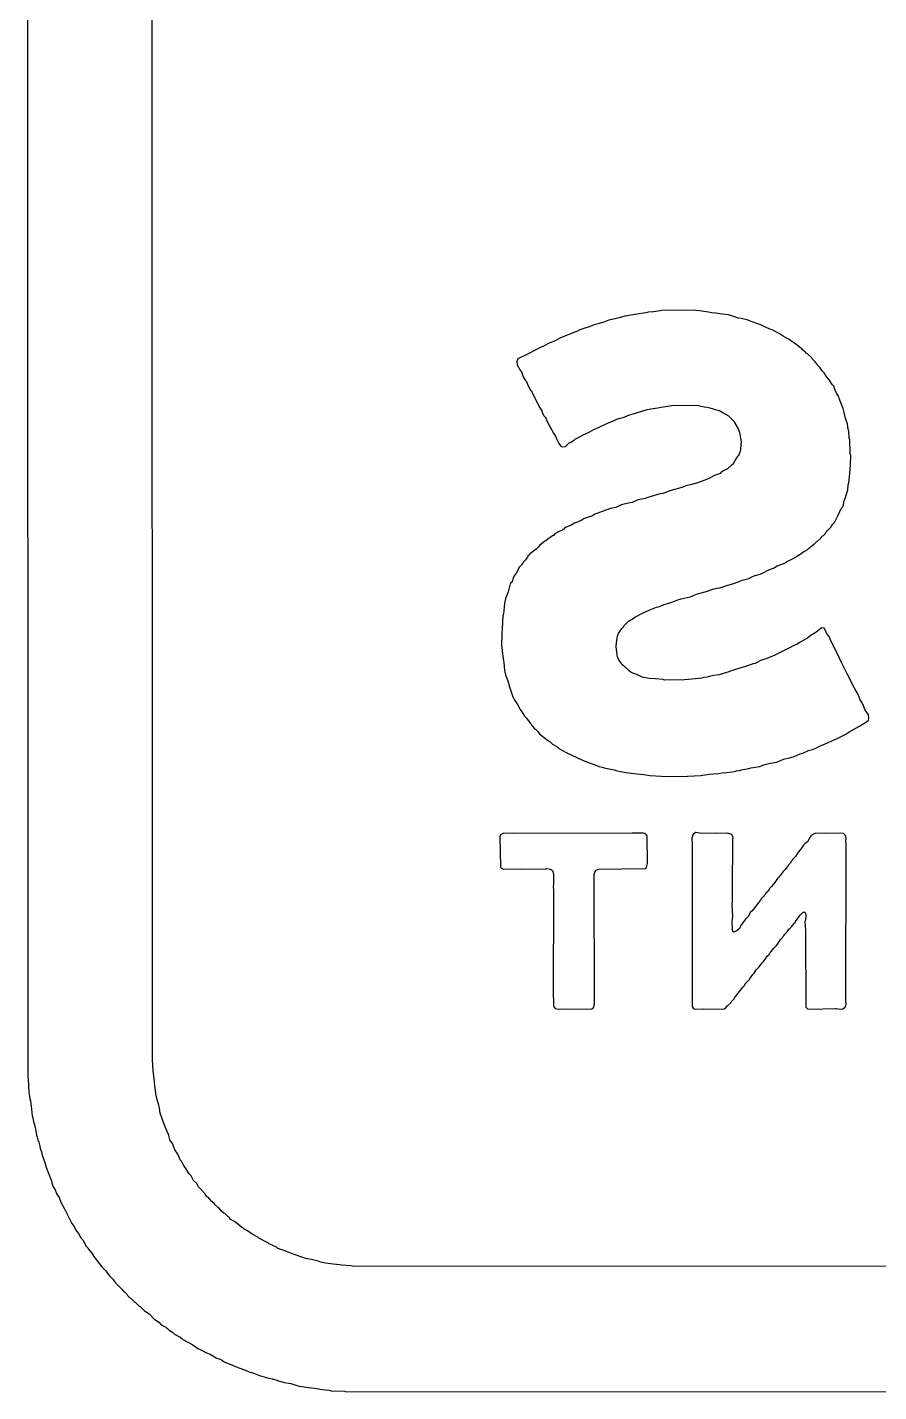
# Model space of a CAD drawing. Header units: inches. Extents: x 0 to 355, y -10 to 78.
# Drawn here: x 76.286 to 78.336, y 32.8 to 36.082 of the extents above; entities that cross this region are included whole.
import ezdxf

# ---------------------------------------------------------------- set-up
doc = ezdxf.new("R2010")
doc.units = ezdxf.units.IN
doc.layers.add('Bottom Overlay', color=54, linetype='Continuous')

msp = doc.modelspace()

# ---------------------------------------------------------------- linework, layer by layer
at = {"layer": 'Bottom Overlay'}
for p, q in [((76.2865, 38.2368), (76.2877, 33.5559)), ((76.5878, 33.5979), (76.5872, 38.212)), ((77.7113, 35.3832), (77.7018, 35.3808)), ((77.7249, 35.3873), (77.7113, 35.3832)), ((77.7296, 35.3885), (77.7249, 35.3873)), ((77.7438, 35.3909), (77.7296, 35.3885)), ((77.7592, 35.3932), (77.7438, 35.3909)), ((77.7699, 35.3944), (77.7592, 35.3932)), ((77.7758, 35.3956), (77.7699, 35.3944)), ((77.7805, 35.3968), (77.7758, 35.3956)), ((77.7935, 35.398), (77.7805, 35.3968)), ((77.8095, 35.3998), (77.7935, 35.398)), ((77.8131, 35.4009), (77.8095, 35.3998)), ((77.8628, 35.4021), (77.8131, 35.4009)), ((77.8959, 35.4009), (77.8628, 35.4021)), ((77.9042, 35.3998), (77.8959, 35.4009)), ((77.9202, 35.398), (77.9042, 35.3998)), ((77.9261, 35.3968), (77.9202, 35.398)), ((77.9332, 35.3956), (77.9261, 35.3968)), ((77.9439, 35.3944), (77.9332, 35.3956)), ((77.9533, 35.3932), (77.9439, 35.3944)), ((77.9593, 35.3921), (77.9533, 35.3932)), ((77.9741, 35.3903), (77.9593, 35.3921)), ((77.9859, 35.3867), (77.9741, 35.3903)), ((77.9936, 35.3838), (77.9859, 35.3867)), ((77.9983, 35.3826), (77.9936, 35.3838)), ((78.0043, 35.3814), (77.9983, 35.3826)), ((77.6106, 35.3512), (77.6047, 35.3488)), ((77.6124, 35.353), (77.6106, 35.3512)), ((77.6236, 35.3571), (77.6124, 35.353)), ((77.6284, 35.3583), (77.6236, 35.3571)), ((77.6367, 35.3607), (77.6284, 35.3583)), ((77.645, 35.3642), (77.6367, 35.3607)), ((77.6509, 35.3666), (77.645, 35.3642)), ((77.6604, 35.369), (77.6509, 35.3666)), ((77.674, 35.3731), (77.6604, 35.369)), ((77.6858, 35.3779), (77.674, 35.3731)), ((77.6935, 35.3796), (77.6858, 35.3779)), ((77.7018, 35.3808), (77.6935, 35.3796)), ((78.0114, 35.3802), (78.0043, 35.3814)), ((78.0191, 35.3784), (78.0114, 35.3802)), ((78.0291, 35.3743), (78.0191, 35.3784)), ((78.0475, 35.3678), (78.0291, 35.3743)), ((78.0522, 35.3666), (78.0475, 35.3678)), ((78.0646, 35.3601), (78.0522, 35.3666)), ((78.0723, 35.3571), (78.0646, 35.3601)), ((78.0806, 35.3536), (78.0723, 35.3571)), ((78.0984, 35.3441), (78.0806, 35.3536)), ((77.5325, 35.3169), (77.5171, 35.3098)), ((77.5408, 35.3216), (77.5325, 35.3169)), ((77.5467, 35.324), (77.5408, 35.3216)), ((77.555, 35.3275), (77.5467, 35.324)), ((77.568, 35.3346), (77.555, 35.3275)), ((77.5739, 35.337), (77.568, 35.3346)), ((77.584, 35.3412), (77.5739, 35.337)), ((77.5899, 35.3435), (77.584, 35.3412)), ((77.6047, 35.3488), (77.5899, 35.3435)), ((78.1055, 35.3394), (78.0984, 35.3441)), ((78.1114, 35.3358), (78.1055, 35.3394)), ((78.1197, 35.3323), (78.1114, 35.3358)), ((78.1238, 35.3281), (78.1197, 35.3323)), ((78.1351, 35.3204), (78.1238, 35.3281)), ((78.1374, 35.3193), (78.1351, 35.3204)), ((78.1392, 35.3175), (78.1374, 35.3193)), ((78.1457, 35.3122), (78.1392, 35.3175)), ((77.4668, 35.2843), (77.4644, 35.2784)), ((77.4875, 35.2944), (77.4668, 35.2843)), ((77.5171, 35.3098), (77.4875, 35.2944)), ((78.1481, 35.311), (78.1457, 35.3122)), ((78.1499, 35.3092), (78.1481, 35.311)), ((78.1511, 35.3068), (78.1499, 35.3092)), ((78.1576, 35.3015), (78.1511, 35.3068)), ((78.1599, 35.3003), (78.1576, 35.3015)), ((78.1623, 35.2979), (78.1599, 35.3003)), ((78.1647, 35.2968), (78.1623, 35.2979)), ((78.1747, 35.2867), (78.1647, 35.2968)), ((78.1759, 35.2843), (78.1747, 35.2867)), ((78.183, 35.2772), (78.1759, 35.2843)), ((77.4644, 35.2784), (77.4656, 35.2701)), ((77.4656, 35.2701), (77.4727, 35.2571)), ((77.4727, 35.2571), (77.4763, 35.2535)), ((77.4763, 35.2535), (77.4798, 35.2417)), ((78.1842, 35.2749), (78.183, 35.2772)), ((78.1866, 35.2725), (78.1842, 35.2749)), ((78.1877, 35.2701), (78.1866, 35.2725)), ((78.1949, 35.263), (78.1877, 35.2701)), ((78.196, 35.2607), (78.1949, 35.263)), ((78.1984, 35.2583), (78.196, 35.2607)), ((78.1996, 35.2559), (78.1984, 35.2583)), ((78.2043, 35.2512), (78.1996, 35.2559)), ((78.2079, 35.2453), (78.2043, 35.2512)), ((77.4798, 35.2417), (77.4845, 35.2334)), ((77.4845, 35.2334), (77.4881, 35.2299)), ((77.4881, 35.2299), (77.4905, 35.224)), ((77.4905, 35.224), (77.4934, 35.2163)), ((78.212, 35.2399), (78.2079, 35.2453)), ((78.2173, 35.2334), (78.212, 35.2399)), ((78.2221, 35.2251), (78.2173, 35.2334)), ((78.2233, 35.2228), (78.2221, 35.2251)), ((78.2274, 35.2186), (78.2233, 35.2228)), ((78.2304, 35.2109), (78.2274, 35.2186)), ((77.4934, 35.2163), (77.4976, 35.2097)), ((77.4976, 35.2097), (77.4999, 35.2074)), ((77.4999, 35.2074), (77.5023, 35.2015)), ((77.5023, 35.2015), (77.5201, 35.1671)), ((78.2351, 35.2003), (78.2304, 35.2109)), ((78.2381, 35.1961), (78.2351, 35.2003)), ((78.2422, 35.1849), (78.2381, 35.1961)), ((77.5201, 35.1671), (77.5248, 35.16)), ((77.5248, 35.16), (77.526, 35.1553)), ((77.526, 35.1553), (77.5307, 35.147)), ((77.7361, 35.15), (77.748, 35.1535)), ((77.748, 35.1535), (77.7527, 35.1547)), ((77.7527, 35.1547), (77.7787, 35.163)), ((77.7787, 35.163), (77.787, 35.1642)), ((77.787, 35.1642), (77.7983, 35.1659)), ((77.7983, 35.1659), (77.8042, 35.1671)), ((77.8042, 35.1671), (77.8113, 35.1683)), ((77.8113, 35.1683), (77.8172, 35.1695)), ((77.8172, 35.1695), (77.8332, 35.1713)), ((77.8332, 35.1713), (77.8379, 35.1725)), ((77.8379, 35.1725), (77.8711, 35.1736)), ((77.8711, 35.1736), (77.9019, 35.1725)), ((77.9019, 35.1725), (77.9054, 35.1713)), ((77.9054, 35.1713), (77.9155, 35.1695)), ((77.9155, 35.1695), (77.9226, 35.1683)), ((77.9226, 35.1683), (77.9291, 35.1665)), ((77.9291, 35.1665), (77.9374, 35.1642)), ((77.9374, 35.1642), (77.9421, 35.163)), ((77.9421, 35.163), (77.9528, 35.1606)), ((77.9528, 35.1606), (77.961, 35.1547)), ((77.961, 35.1547), (77.9741, 35.1476)), ((78.2464, 35.1748), (78.2422, 35.1849)), ((78.2499, 35.1654), (78.2464, 35.1748)), ((78.2517, 35.1588), (78.2499, 35.1654)), ((78.2552, 35.1446), (78.2517, 35.1588)), ((77.5307, 35.147), (77.5331, 35.1446)), ((77.5331, 35.1446), (77.5343, 35.1423)), ((77.5343, 35.1423), (77.5378, 35.134)), ((77.5378, 35.134), (77.5437, 35.1233)), ((77.5437, 35.1233), (77.5532, 35.1056)), ((77.6497, 35.1144), (77.6627, 35.1204)), ((77.6627, 35.1204), (77.6828, 35.1298)), ((77.6828, 35.1298), (77.6976, 35.1352)), ((77.6976, 35.1352), (77.7053, 35.1393)), ((77.7053, 35.1393), (77.7136, 35.1417)), ((77.7136, 35.1417), (77.7231, 35.144)), ((77.7231, 35.144), (77.7361, 35.15)), ((77.9741, 35.1476), (77.9877, 35.134)), ((77.9877, 35.134), (77.9889, 35.1316)), ((77.9889, 35.1316), (77.9972, 35.1162)), ((78.2582, 35.1346), (78.2552, 35.1446)), ((78.2606, 35.1287), (78.2582, 35.1346)), ((78.2623, 35.115), (78.2606, 35.1287)), ((77.5532, 35.1056), (77.5579, 35.0985)), ((77.5579, 35.0985), (77.5609, 35.0908)), ((77.5609, 35.0908), (77.5662, 35.0807)), ((77.5929, 35.0837), (77.6035, 35.0896)), ((77.6035, 35.0896), (77.6059, 35.092)), ((77.6059, 35.092), (77.6083, 35.0931)), ((77.6083, 35.0931), (77.626, 35.1026)), ((77.626, 35.1026), (77.639, 35.1085)), ((77.639, 35.1085), (77.6497, 35.1144)), ((77.9972, 35.1162), (78.0007, 35.1079)), ((78.0007, 35.1079), (78.0031, 35.0937)), ((78.0031, 35.0937), (78.0043, 35.0854)), ((78.2635, 35.1115), (78.2623, 35.115)), ((78.2647, 35.0937), (78.2635, 35.1115)), ((78.2659, 35.0902), (78.2647, 35.0937)), ((78.2671, 35.0558), (78.2659, 35.0902)), ((77.5662, 35.0807), (77.5716, 35.0742)), ((77.5716, 35.0742), (77.5751, 35.073)), ((77.5751, 35.073), (77.5822, 35.0742)), ((77.5822, 35.0742), (77.5905, 35.0825)), ((77.5905, 35.0825), (77.5929, 35.0837)), ((78.0001, 35.0553), (77.9972, 35.0511)), ((78.0019, 35.0618), (78.0001, 35.0553)), ((78.0043, 35.0854), (78.0019, 35.0618)), ((78.2683, 35.0523), (78.2671, 35.0558)), ((77.9812, 35.0292), (77.9717, 35.0197)), ((77.9835, 35.0304), (77.9812, 35.0292)), ((77.9865, 35.0334), (77.9835, 35.0304)), ((77.9936, 35.0464), (77.9865, 35.0334)), ((77.9948, 35.0487), (77.9936, 35.0464)), ((77.9972, 35.0511), (77.9948, 35.0487)), ((78.2653, 35.0008), (78.2677, 35.0292)), ((78.2677, 35.0292), (78.2683, 35.0523)), ((77.9107, 34.9907), (77.8971, 34.9854)), ((77.9255, 34.9961), (77.9107, 34.9907)), ((77.9403, 35.0038), (77.9255, 34.9961)), ((77.948, 35.0067), (77.9403, 35.0038)), ((77.9539, 35.0091), (77.948, 35.0067)), ((77.9575, 35.0126), (77.9539, 35.0091)), ((77.9634, 35.0162), (77.9575, 35.0126)), ((77.9717, 35.0197), (77.9634, 35.0162)), ((78.2635, 34.986), (78.2653, 35.0008)), ((77.8006, 34.9576), (77.7799, 34.9511)), ((77.8101, 34.96), (77.8006, 34.9576)), ((77.816, 34.9611), (77.8101, 34.96)), ((77.8208, 34.9623), (77.816, 34.9611)), ((77.8267, 34.9647), (77.8208, 34.9623)), ((77.8361, 34.9682), (77.8267, 34.9647)), ((77.8409, 34.9694), (77.8361, 34.9682)), ((77.8474, 34.9712), (77.8409, 34.9694)), ((77.8616, 34.9748), (77.8474, 34.9712)), ((77.8681, 34.9777), (77.8616, 34.9748)), ((77.874, 34.9801), (77.8681, 34.9777)), ((77.8829, 34.9819), (77.874, 34.9801)), ((77.8971, 34.9854), (77.8829, 34.9819)), ((78.2558, 34.9511), (78.26, 34.9647)), ((78.26, 34.9647), (78.2611, 34.9694)), ((78.2611, 34.9694), (78.2623, 34.9813)), ((78.2623, 34.9813), (78.2635, 34.986)), ((77.6899, 34.925), (77.6787, 34.9209)), ((77.6982, 34.9262), (77.6899, 34.925)), ((77.703, 34.9274), (77.6982, 34.9262)), ((77.713, 34.9315), (77.703, 34.9274)), ((77.7189, 34.9339), (77.713, 34.9315)), ((77.7373, 34.9381), (77.7189, 34.9339)), ((77.742, 34.9392), (77.7373, 34.9381)), ((77.748, 34.9416), (77.742, 34.9392)), ((77.7545, 34.9446), (77.748, 34.9416)), ((77.761, 34.9463), (77.7545, 34.9446)), ((77.7657, 34.9475), (77.761, 34.9463)), ((77.774, 34.9487), (77.7657, 34.9475)), ((77.7799, 34.9511), (77.774, 34.9487)), ((78.2422, 34.9173), (78.2446, 34.9233)), ((78.2446, 34.9233), (78.2469, 34.9256)), ((78.2469, 34.9256), (78.2481, 34.928)), ((78.2481, 34.928), (78.2505, 34.9304)), ((78.2505, 34.9304), (78.2517, 34.9386)), ((78.2517, 34.9386), (78.2529, 34.9434)), ((78.2529, 34.9434), (78.2558, 34.9511)), ((77.6083, 34.8907), (77.6035, 34.8895)), ((77.6213, 34.8966), (77.6083, 34.8907)), ((77.6236, 34.8978), (77.6213, 34.8966)), ((77.6254, 34.8996), (77.6236, 34.8978)), ((77.6367, 34.9037), (77.6254, 34.8996)), ((77.645, 34.9061), (77.6367, 34.9037)), ((77.6521, 34.9108), (77.645, 34.9061)), ((77.6686, 34.9167), (77.6521, 34.9108)), ((77.6787, 34.9209), (77.6686, 34.9167)), ((78.2268, 34.8889), (78.2292, 34.8913)), ((78.2292, 34.8913), (78.2375, 34.9067)), ((78.2375, 34.9067), (78.2422, 34.9173)), ((77.5503, 34.8587), (77.539, 34.851)), ((77.5526, 34.8599), (77.5503, 34.8587)), ((77.5562, 34.8635), (77.5526, 34.8599)), ((77.5668, 34.8694), (77.5562, 34.8635)), ((77.5727, 34.8718), (77.5668, 34.8694)), ((77.5751, 34.8741), (77.5727, 34.8718)), ((77.5775, 34.8753), (77.5751, 34.8741)), ((77.5798, 34.8777), (77.5775, 34.8753)), ((77.5822, 34.8789), (77.5798, 34.8777)), ((77.5952, 34.8848), (77.5822, 34.8789)), ((77.6035, 34.8895), (77.5952, 34.8848)), ((78.1972, 34.8558), (78.2002, 34.8587)), ((78.2002, 34.8587), (78.2026, 34.8599)), ((78.2026, 34.8599), (78.2067, 34.8641)), ((78.2067, 34.8641), (78.2079, 34.8664)), ((78.2079, 34.8664), (78.2102, 34.8688)), ((78.2102, 34.8688), (78.2114, 34.8712)), ((78.2114, 34.8712), (78.2209, 34.8806)), ((78.2209, 34.8806), (78.2221, 34.883)), ((78.2221, 34.883), (78.2256, 34.8866)), ((78.2256, 34.8866), (78.2268, 34.8889)), ((77.5088, 34.8256), (77.4982, 34.8173)), ((77.5112, 34.8268), (77.5088, 34.8256)), ((77.5177, 34.8333), (77.5112, 34.8268)), ((77.5189, 34.8357), (77.5177, 34.8333)), ((77.5325, 34.8457), (77.5189, 34.8357)), ((77.5349, 34.8469), (77.5325, 34.8457)), ((77.539, 34.851), (77.5349, 34.8469)), ((78.1552, 34.8209), (78.1635, 34.8256)), ((78.1635, 34.8256), (78.1658, 34.828)), ((78.1658, 34.828), (78.1682, 34.8291)), ((78.1682, 34.8291), (78.1718, 34.8327)), ((78.1718, 34.8327), (78.1741, 34.8339)), ((78.1741, 34.8339), (78.1807, 34.8392)), ((78.1807, 34.8392), (78.1872, 34.8457)), ((78.1872, 34.8457), (78.1895, 34.8469)), ((78.1895, 34.8469), (78.196, 34.8534)), ((78.196, 34.8534), (78.1972, 34.8558)), ((77.4774, 34.7919), (77.4763, 34.7895)), ((77.4798, 34.7942), (77.4774, 34.7919)), ((77.481, 34.7966), (77.4798, 34.7942)), ((77.4857, 34.8013), (77.481, 34.7966)), ((77.4869, 34.8037), (77.4857, 34.8013)), ((77.4905, 34.8072), (77.4869, 34.8037)), ((77.4916, 34.8096), (77.4905, 34.8072)), ((77.4952, 34.8132), (77.4916, 34.8096)), ((77.4964, 34.8155), (77.4952, 34.8132)), ((77.4982, 34.8173), (77.4964, 34.8155)), ((78.0913, 34.7865), (78.1096, 34.793)), ((78.1096, 34.793), (78.1114, 34.7948)), ((78.1114, 34.7948), (78.1138, 34.796)), ((78.1138, 34.796), (78.1363, 34.8078)), ((78.1363, 34.8078), (78.1386, 34.8102)), ((78.1386, 34.8102), (78.1469, 34.8149)), ((78.1469, 34.8149), (78.1552, 34.8209)), ((77.4585, 34.7623), (77.4555, 34.7546)), ((77.4632, 34.7694), (77.4585, 34.7623)), ((77.4715, 34.7847), (77.4632, 34.7694)), ((77.4763, 34.7895), (77.4715, 34.7847)), ((78.0232, 34.7563), (78.0303, 34.7599)), ((78.0303, 34.7599), (78.0362, 34.7623)), ((78.0362, 34.7623), (78.0439, 34.7652)), ((78.0439, 34.7652), (78.0504, 34.767)), ((78.0504, 34.767), (78.0563, 34.7694)), ((78.0563, 34.7694), (78.0711, 34.7771)), ((78.0711, 34.7771), (78.0824, 34.7812)), ((78.0824, 34.7812), (78.0913, 34.7865)), ((77.4467, 34.7374), (77.4437, 34.7238)), ((77.449, 34.7433), (77.4467, 34.7374)), ((77.4502, 34.7457), (77.449, 34.7433)), ((77.4532, 34.7486), (77.4502, 34.7457)), ((77.4555, 34.7546), (77.4532, 34.7486)), ((77.9184, 34.7238), (77.9261, 34.7267)), ((77.9261, 34.7267), (77.9356, 34.7303)), ((77.9356, 34.7303), (77.9403, 34.7315)), ((77.9403, 34.7315), (77.9462, 34.7327)), ((77.9462, 34.7327), (77.9533, 34.7338)), ((77.9533, 34.7338), (77.9628, 34.7374)), ((77.9628, 34.7374), (77.9729, 34.7404)), ((77.9729, 34.7404), (77.9812, 34.7427)), ((77.9812, 34.7427), (77.9859, 34.7439)), ((77.9859, 34.7439), (77.9936, 34.7469)), ((77.9936, 34.7469), (77.9995, 34.7492)), ((77.9995, 34.7492), (78.0072, 34.7522)), ((78.0072, 34.7522), (78.0167, 34.7546)), ((78.0167, 34.7546), (78.0232, 34.7563)), ((77.4354, 34.6965), (77.4342, 34.6871)), ((77.4378, 34.7084), (77.4354, 34.6965)), ((77.4413, 34.7179), (77.4378, 34.7084)), ((77.4437, 34.7238), (77.4413, 34.7179)), ((77.8137, 34.6912), (77.8196, 34.6936)), ((77.8196, 34.6936), (77.8273, 34.6965)), ((77.8273, 34.6965), (77.8356, 34.6989)), ((77.8356, 34.6989), (77.8403, 34.7001)), ((77.8403, 34.7001), (77.8521, 34.7048)), ((77.8521, 34.7048), (77.8604, 34.7072)), ((77.8604, 34.7072), (77.8746, 34.7108)), ((77.8746, 34.7108), (77.8823, 34.7125)), ((77.8823, 34.7125), (77.8918, 34.7161)), ((77.8918, 34.7161), (77.8995, 34.719)), ((77.8995, 34.719), (77.9184, 34.7238)), ((77.4313, 34.6664), (77.4295, 34.635)), ((77.4325, 34.6711), (77.4313, 34.6664)), ((77.4342, 34.6871), (77.4325, 34.6711)), ((77.742, 34.6587), (77.7491, 34.6634)), ((77.7491, 34.6634), (77.7669, 34.6729)), ((77.7669, 34.6729), (77.7775, 34.6776)), ((77.7775, 34.6776), (77.7852, 34.6806)), ((77.7852, 34.6806), (77.8012, 34.6871)), ((77.8012, 34.6871), (77.806, 34.6883)), ((77.806, 34.6883), (77.8137, 34.6912)), ((77.4295, 34.635), (77.4283, 34.6243)), ((77.7095, 34.6237), (77.7178, 34.6356)), ((77.7178, 34.6356), (77.7189, 34.6379)), ((77.7189, 34.6379), (77.7213, 34.6403)), ((77.7213, 34.6403), (77.7225, 34.6427)), ((77.7225, 34.6427), (77.7337, 34.6539)), ((77.7337, 34.6539), (77.742, 34.6587)), ((78.1872, 34.6291), (78.1807, 34.6237)), ((78.1895, 34.6303), (78.1872, 34.6291)), ((78.1913, 34.632), (78.1895, 34.6303)), ((78.1978, 34.6374), (78.1913, 34.632)), ((78.2043, 34.6368), (78.1978, 34.6374)), ((78.2079, 34.6309), (78.2043, 34.6368)), ((78.2108, 34.6232), (78.2079, 34.6309)), ((77.4283, 34.6243), (77.4277, 34.5941)), ((77.7036, 34.593), (77.7047, 34.6013)), ((77.7047, 34.6013), (77.7059, 34.6131)), ((77.7059, 34.6131), (77.7071, 34.6178)), ((77.7071, 34.6178), (77.7095, 34.6237)), ((78.1339, 34.5959), (78.0853, 34.5722)), ((78.1386, 34.5971), (78.1339, 34.5959)), ((78.1469, 34.603), (78.1386, 34.5971)), ((78.1552, 34.6078), (78.1469, 34.603)), ((78.1641, 34.6131), (78.1552, 34.6078)), ((78.1706, 34.6184), (78.1641, 34.6131)), ((78.1807, 34.6237), (78.1706, 34.6184)), ((78.2162, 34.6166), (78.2108, 34.6232)), ((78.2185, 34.6107), (78.2162, 34.6166)), ((78.241, 34.5646), (78.2185, 34.6107)), ((77.4277, 34.5941), (77.4289, 34.5906)), ((77.4289, 34.5906), (77.4301, 34.5752)), ((77.4301, 34.5752), (77.4313, 34.5705)), ((77.4313, 34.5705), (77.4325, 34.5586)), ((77.7059, 34.5728), (77.7036, 34.593)), ((77.7071, 34.5681), (77.7059, 34.5728)), ((77.7095, 34.5622), (77.7071, 34.5681)), ((77.7107, 34.5598), (77.7095, 34.5622)), ((78.0652, 34.5628), (78.0557, 34.5604)), ((78.0853, 34.5722), (78.0652, 34.5628)), ((78.2458, 34.5539), (78.241, 34.5646)), ((77.4325, 34.5586), (77.4336, 34.5551)), ((77.4336, 34.5551), (77.4348, 34.535)), ((77.4348, 34.535), (77.436, 34.5314)), ((77.436, 34.5314), (77.4378, 34.5237)), ((77.7166, 34.5515), (77.7107, 34.5598)), ((77.7178, 34.5492), (77.7166, 34.5515)), ((77.7219, 34.545), (77.7178, 34.5492)), ((77.7243, 34.5438), (77.7219, 34.545)), ((77.7278, 34.5403), (77.7243, 34.5438)), ((77.7302, 34.5391), (77.7278, 34.5403)), ((77.7361, 34.5332), (77.7302, 34.5391)), ((77.7403, 34.5302), (77.7361, 34.5332)), ((77.7551, 34.5249), (77.7403, 34.5302)), ((77.9747, 34.5314), (77.9646, 34.5284)), ((77.9806, 34.5338), (77.9747, 34.5314)), ((77.9883, 34.5367), (77.9806, 34.5338)), ((77.9966, 34.5391), (77.9883, 34.5367)), ((78.0013, 34.5403), (77.9966, 34.5391)), ((78.0149, 34.5444), (78.0013, 34.5403)), ((78.0333, 34.5509), (78.0149, 34.5444)), ((78.038, 34.5521), (78.0333, 34.5509)), ((78.0463, 34.5557), (78.038, 34.5521)), ((78.0481, 34.5574), (78.0463, 34.5557)), ((78.0557, 34.5604), (78.0481, 34.5574)), ((78.26, 34.5267), (78.2458, 34.5539)), ((77.4378, 34.5237), (77.4402, 34.5178)), ((77.4402, 34.5178), (77.4431, 34.5101)), ((77.4431, 34.5101), (77.4467, 34.4959)), ((77.7651, 34.5196), (77.7551, 34.5249)), ((77.7699, 34.5184), (77.7651, 34.5196)), ((77.7829, 34.516), (77.7699, 34.5184)), ((77.7983, 34.5148), (77.7829, 34.516)), ((77.8166, 34.5131), (77.7983, 34.5148)), ((77.8202, 34.5119), (77.8166, 34.5131)), ((77.8681, 34.5125), (77.8202, 34.5119)), ((77.8776, 34.5136), (77.8681, 34.5125)), ((77.9101, 34.5166), (77.8776, 34.5136)), ((77.9149, 34.5178), (77.9101, 34.5166)), ((77.9232, 34.519), (77.9149, 34.5178)), ((77.9279, 34.5202), (77.9232, 34.519)), ((77.938, 34.5231), (77.9279, 34.5202)), ((77.9516, 34.5249), (77.938, 34.5231)), ((77.9599, 34.5273), (77.9516, 34.5249)), ((77.9646, 34.5284), (77.9599, 34.5273)), ((78.2777, 34.4923), (78.26, 34.5267)), ((77.4467, 34.4959), (77.452, 34.4811)), ((77.452, 34.4811), (77.4555, 34.4716)), ((77.4555, 34.4716), (77.4585, 34.4651)), ((77.4585, 34.4651), (77.4597, 34.4627)), ((78.286, 34.4769), (78.2777, 34.4923)), ((78.2913, 34.4645), (78.286, 34.4769)), ((78.2961, 34.4574), (78.2913, 34.4645)), ((77.4597, 34.4627), (77.4656, 34.4545)), ((77.4656, 34.4545), (77.4727, 34.4414)), ((77.4727, 34.4414), (77.4786, 34.4331)), ((77.4786, 34.4331), (77.4834, 34.4249)), ((78.299, 34.4497), (78.2961, 34.4574)), ((78.3032, 34.4397), (78.299, 34.4497)), ((78.3109, 34.4284), (78.3032, 34.4397)), ((77.4834, 34.4249), (77.4881, 34.4201)), ((77.4881, 34.4201), (77.4893, 34.4178)), ((77.4893, 34.4178), (77.4976, 34.4071)), ((77.4976, 34.4071), (77.4999, 34.4047)), ((77.4999, 34.4047), (77.5011, 34.4024)), ((77.5011, 34.4024), (77.5035, 34.4)), ((77.5035, 34.4), (77.5047, 34.3976)), ((77.5047, 34.3976), (77.5076, 34.3947)), ((78.2659, 34.3882), (78.2896, 34.4012)), ((78.2896, 34.4012), (78.3067, 34.4112)), ((78.3067, 34.4112), (78.3109, 34.4154)), ((78.3121, 34.4201), (78.3109, 34.4284)), ((78.3109, 34.4154), (78.3121, 34.4201)), ((77.5076, 34.3947), (77.51, 34.3935)), ((77.51, 34.3935), (77.5153, 34.3882)), ((77.5153, 34.3882), (77.5165, 34.3858)), ((77.5165, 34.3858), (77.5207, 34.3805)), ((77.5207, 34.3805), (77.523, 34.3793)), ((77.523, 34.3793), (77.5378, 34.368)), ((77.5378, 34.368), (77.5449, 34.3633)), ((78.2055, 34.3574), (78.2298, 34.3686)), ((78.2298, 34.3686), (78.2357, 34.371)), ((78.2357, 34.371), (78.2535, 34.3805)), ((78.2535, 34.3805), (78.2558, 34.3817)), ((78.2558, 34.3817), (78.2564, 34.3822)), ((78.2564, 34.3822), (78.2659, 34.3882)), ((77.5449, 34.3633), (77.5503, 34.358)), ((77.5503, 34.358), (77.5609, 34.3521)), ((77.5609, 34.3521), (77.5656, 34.3473)), ((77.5656, 34.3473), (77.5834, 34.3378)), ((77.5834, 34.3378), (77.6225, 34.3189)), ((78.1321, 34.3278), (78.1469, 34.3343)), ((78.1469, 34.3343), (78.1534, 34.3361)), ((78.1534, 34.3361), (78.167, 34.3426)), ((78.167, 34.3426), (78.1765, 34.3449)), ((78.1765, 34.3449), (78.1842, 34.3479)), ((78.1842, 34.3479), (78.1931, 34.3532)), ((78.1931, 34.3532), (78.199, 34.3556)), ((78.199, 34.3556), (78.2055, 34.3574)), ((77.6225, 34.3189), (77.6284, 34.3165)), ((77.6284, 34.3165), (77.6574, 34.3065)), ((77.6574, 34.3065), (77.6633, 34.3041)), ((77.6633, 34.3041), (77.6698, 34.3023)), ((77.6698, 34.3023), (77.6746, 34.3011)), ((77.6746, 34.3011), (77.687, 34.2982)), ((78.0054, 34.2958), (78.0232, 34.2994)), ((78.0232, 34.2994), (78.0279, 34.3006)), ((78.0279, 34.3006), (78.0492, 34.3041)), ((78.0492, 34.3041), (78.0569, 34.3071)), ((78.0569, 34.3071), (78.0652, 34.3094)), ((78.0652, 34.3094), (78.0747, 34.3118)), ((78.0747, 34.3118), (78.0848, 34.3136)), ((78.0848, 34.3136), (78.0907, 34.3148)), ((78.0907, 34.3148), (78.1067, 34.3213)), ((78.1067, 34.3213), (78.1132, 34.323)), ((78.1132, 34.323), (78.1179, 34.3242)), ((78.1179, 34.3242), (78.1244, 34.326)), ((78.1244, 34.326), (78.1321, 34.3278)), ((77.687, 34.2982), (77.6988, 34.2958)), ((77.6988, 34.2958), (77.7036, 34.2946)), ((77.7036, 34.2946), (77.7101, 34.2929)), ((77.7101, 34.2929), (77.7148, 34.2917)), ((77.7148, 34.2917), (77.7231, 34.2905)), ((77.7231, 34.2905), (77.7278, 34.2893)), ((77.7278, 34.2893), (77.7462, 34.2875)), ((77.7462, 34.2875), (77.7622, 34.2858)), ((77.7622, 34.2858), (77.7704, 34.2846)), ((77.7704, 34.2846), (77.7847, 34.2822)), ((77.7847, 34.2822), (77.8125, 34.2804)), ((77.8125, 34.2804), (77.8723, 34.2798)), ((77.8723, 34.2798), (77.8758, 34.281)), ((77.8758, 34.281), (77.9078, 34.2822)), ((77.9078, 34.2822), (77.9113, 34.2834)), ((77.9113, 34.2834), (77.9232, 34.2846)), ((77.9232, 34.2846), (77.9279, 34.2858)), ((77.9279, 34.2858), (77.9504, 34.2869)), ((77.9504, 34.2869), (77.9593, 34.2887)), ((77.9593, 34.2887), (77.9699, 34.2899)), ((77.9699, 34.2899), (77.9818, 34.2911)), ((77.9818, 34.2911), (77.9889, 34.2923)), ((77.9889, 34.2923), (77.9936, 34.2935)), ((77.9936, 34.2935), (78.0007, 34.2946)), ((78.0007, 34.2946), (78.0054, 34.2958)), ((77.4254, 34.1396), (77.4242, 34.1348)), ((77.433, 34.1437), (77.4254, 34.1396)), ((77.4538, 34.1431), (77.433, 34.1437)), ((77.742, 34.1437), (77.4538, 34.1431)), ((77.7432, 34.1437), (77.742, 34.1437)), ((77.7693, 34.1437), (77.7432, 34.1437)), ((77.774, 34.1425), (77.7693, 34.1437)), ((77.7781, 34.1372), (77.774, 34.1425)), ((77.7793, 34.0709), (77.7781, 34.1372)), ((77.8882, 34.1396), (77.8859, 34.1313)), ((77.8947, 34.1449), (77.8882, 34.1396)), ((77.9095, 34.1431), (77.8947, 34.1449)), ((77.9421, 34.1437), (77.9095, 34.1431)), ((77.9457, 34.1425), (77.9421, 34.1437)), ((77.9717, 34.1437), (77.9457, 34.1425)), ((77.98, 34.1413), (77.9717, 34.1437)), ((77.9818, 34.1396), (77.98, 34.1413)), ((77.9853, 34.1336), (77.9818, 34.1396)), ((78.1712, 34.136), (78.1641, 34.123)), ((78.173, 34.1378), (78.1712, 34.136)), ((78.1836, 34.1437), (78.173, 34.1378)), ((78.2055, 34.1431), (78.1836, 34.1437)), ((78.2428, 34.1437), (78.2055, 34.1431)), ((78.2511, 34.1425), (78.2428, 34.1437)), ((78.2564, 34.1372), (78.2511, 34.1425)), ((78.2576, 34.1289), (78.2564, 34.1372)), ((77.4242, 34.1348), (77.4254, 34.0626)), ((77.8859, 34.1313), (77.8871, 34.1159)), ((77.8871, 34.1159), (77.8871, 33.8542)), ((77.9835, 34.0052), (77.9847, 34.1295)), ((77.9847, 34.1295), (77.9853, 34.1336)), ((78.1475, 34.104), (78.1416, 34.0981)), ((78.1534, 34.1123), (78.1475, 34.104)), ((78.1546, 34.1147), (78.1534, 34.1123)), ((78.1587, 34.1188), (78.1546, 34.1147)), ((78.1611, 34.12), (78.1587, 34.1188)), ((78.1641, 34.123), (78.1611, 34.12)), ((78.2564, 34.1253), (78.2576, 34.1289)), ((78.257, 34.1165), (78.2564, 34.1253)), ((78.2564, 33.737), (78.257, 34.1165)), ((77.777, 34.0614), (77.7793, 34.0709)), ((78.1238, 34.0733), (78.1191, 34.0685)), ((78.125, 34.0756), (78.1238, 34.0733)), ((78.1274, 34.078), (78.125, 34.0756)), ((78.1286, 34.0804), (78.1274, 34.078)), ((78.1357, 34.0875), (78.1286, 34.0804)), ((78.1416, 34.0981), (78.1357, 34.0875)), ((77.4254, 34.0626), (77.4271, 34.0596)), ((77.4271, 34.0596), (77.4295, 34.0585)), ((77.4295, 34.0585), (77.433, 34.0573)), ((77.433, 34.0573), (77.4763, 34.0579)), ((77.4763, 34.0579), (77.5337, 34.0573)), ((77.5337, 34.0573), (77.5372, 34.0585)), ((77.5372, 34.0585), (77.5461, 34.0567)), ((77.5461, 34.0567), (77.5503, 34.0537)), ((77.5503, 34.0537), (77.5532, 34.046)), ((77.5532, 34.046), (77.5526, 34.0265)), ((77.6509, 34.0454), (77.6521, 34.0502)), ((77.6515, 33.7335), (77.6509, 34.0454)), ((77.6521, 34.0502), (77.6538, 34.0519)), ((77.6538, 34.0519), (77.655, 34.0543)), ((77.655, 34.0543), (77.6615, 34.0573)), ((77.6615, 34.0573), (77.774, 34.0585)), ((77.774, 34.0585), (77.777, 34.0614)), ((78.0954, 34.0377), (78.0919, 34.0342)), ((78.0966, 34.0401), (78.0954, 34.0377)), ((78.0984, 34.0419), (78.0966, 34.0401)), ((78.1037, 34.0484), (78.0984, 34.0419)), ((78.1049, 34.0508), (78.1037, 34.0484)), ((78.1096, 34.0555), (78.1049, 34.0508)), ((78.1126, 34.0596), (78.1096, 34.0555)), ((78.1179, 34.0662), (78.1126, 34.0596)), ((78.1191, 34.0685), (78.1179, 34.0662)), ((77.5532, 34.02), (77.552, 34.0164)), ((77.552, 34.0164), (77.5526, 34.0052)), ((77.5526, 34.0052), (77.552, 33.7489)), ((77.5526, 34.0265), (77.5532, 34.02)), ((77.9841, 33.9774), (77.9835, 34.0052)), ((78.0717, 34.0081), (78.0664, 34.0016)), ((78.0729, 34.0105), (78.0717, 34.0081)), ((78.0771, 34.0147), (78.0729, 34.0105)), ((78.0824, 34.0212), (78.0771, 34.0147)), ((78.0853, 34.0253), (78.0824, 34.0212)), ((78.0907, 34.0318), (78.0853, 34.0253)), ((78.0919, 34.0342), (78.0907, 34.0318)), ((77.9829, 33.9738), (77.9841, 33.9774)), ((77.9835, 33.9555), (77.9829, 33.9738)), ((78.0481, 33.9786), (78.0315, 33.9572)), ((78.0492, 33.9809), (78.0481, 33.9786)), ((78.0516, 33.9833), (78.0492, 33.9809)), ((78.0528, 33.9856), (78.0516, 33.9833)), ((78.0587, 33.9916), (78.0528, 33.9856)), ((78.0599, 33.9939), (78.0587, 33.9916)), ((78.0623, 33.9963), (78.0599, 33.9939)), ((78.0634, 33.9987), (78.0623, 33.9963)), ((78.0664, 34.0016), (78.0634, 33.9987)), ((77.9847, 33.9448), (77.9835, 33.9555)), ((77.9841, 33.9359), (77.9847, 33.9448)), ((78.022, 33.9442), (78.0149, 33.9371)), ((78.0267, 33.9525), (78.022, 33.9442)), ((78.0315, 33.9572), (78.0267, 33.9525)), ((78.1357, 33.9312), (78.1434, 33.9424)), ((78.1434, 33.9424), (78.1463, 33.9466)), ((78.1463, 33.9466), (78.1528, 33.9531)), ((78.1528, 33.9531), (78.1564, 33.9543)), ((78.1564, 33.9543), (78.1593, 33.9513)), ((78.1593, 33.9513), (78.1605, 33.9466)), ((78.1605, 33.9466), (78.1593, 33.9347)), ((77.9829, 33.9324), (77.9841, 33.9359)), ((77.9835, 33.9117), (77.9829, 33.9324)), ((77.9847, 33.9069), (77.9835, 33.9117)), ((77.9871, 33.9057), (77.9847, 33.9069)), ((77.993, 33.9081), (77.9871, 33.9057)), ((77.9954, 33.9093), (77.993, 33.9081)), ((77.9995, 33.9134), (77.9954, 33.9093)), ((78.0054, 33.9241), (77.9995, 33.9134)), ((78.0137, 33.9347), (78.0054, 33.9241)), ((78.0149, 33.9371), (78.0137, 33.9347)), ((78.1096, 33.9004), (78.1155, 33.9063)), ((78.1155, 33.9063), (78.1167, 33.9087)), ((78.1167, 33.9087), (78.1197, 33.9128)), ((78.1197, 33.9128), (78.122, 33.914)), ((78.122, 33.914), (78.1262, 33.9182)), ((78.1262, 33.9182), (78.1274, 33.9205)), ((78.1274, 33.9205), (78.1327, 33.9271)), ((78.1327, 33.9271), (78.1345, 33.9288)), ((78.1345, 33.9288), (78.1357, 33.9312)), ((78.1593, 33.9347), (78.1582, 33.9312)), ((78.1582, 33.9312), (78.1593, 33.9087)), ((78.1593, 33.9087), (78.1605, 33.7252)), ((78.0824, 33.8661), (78.0907, 33.8744)), ((78.0907, 33.8744), (78.0919, 33.8767)), ((78.0919, 33.8767), (78.0996, 33.888)), ((78.0996, 33.888), (78.1049, 33.8933)), ((78.1049, 33.8933), (78.1061, 33.8957)), ((78.1061, 33.8957), (78.1084, 33.898)), ((78.1084, 33.898), (78.1096, 33.9004)), ((77.8871, 33.8531), (77.8865, 33.727)), ((77.8871, 33.8542), (77.8871, 33.8531)), ((78.0599, 33.8377), (78.0682, 33.8483)), ((78.0682, 33.8483), (78.0717, 33.8519)), ((78.0717, 33.8519), (78.0729, 33.8542)), ((78.0729, 33.8542), (78.0753, 33.8566)), ((78.0753, 33.8566), (78.0765, 33.859)), ((78.0765, 33.859), (78.0812, 33.8637)), ((78.0812, 33.8637), (78.0824, 33.8661)), ((78.0338, 33.8045), (78.0362, 33.8069)), ((78.0362, 33.8069), (78.041, 33.8152)), ((78.041, 33.8152), (78.0481, 33.8223)), ((78.0481, 33.8223), (78.0492, 33.8246)), ((78.0492, 33.8246), (78.0546, 33.8312)), ((78.0546, 33.8312), (78.0587, 33.8353)), ((78.0587, 33.8353), (78.0599, 33.8377)), ((78.0084, 33.7732), (78.0125, 33.7773)), ((78.0125, 33.7773), (78.0137, 33.7797)), ((78.0137, 33.7797), (78.0191, 33.7862)), ((78.0191, 33.7862), (78.0244, 33.7915)), ((78.0244, 33.7915), (78.0256, 33.7939)), ((78.0256, 33.7939), (78.0338, 33.8045)), ((77.552, 33.7489), (77.5532, 33.7453)), ((77.5532, 33.7453), (77.5526, 33.7294)), ((77.9806, 33.7382), (77.9877, 33.7453)), ((77.9877, 33.7453), (77.9889, 33.7477)), ((77.9889, 33.7477), (77.9972, 33.7584)), ((77.9972, 33.7584), (78.0084, 33.7732)), ((77.5526, 33.7294), (77.5544, 33.7252)), ((77.5544, 33.7252), (77.5574, 33.7222)), ((77.5574, 33.7222), (77.5656, 33.7199)), ((77.5656, 33.7199), (77.581, 33.7211)), ((77.581, 33.7211), (77.6432, 33.7205)), ((77.6432, 33.7205), (77.6473, 33.7222)), ((77.6473, 33.7222), (77.6503, 33.7252)), ((77.6503, 33.7252), (77.6515, 33.7335)), ((77.8865, 33.727), (77.8894, 33.7228)), ((77.8894, 33.7228), (77.8912, 33.7211)), ((77.8912, 33.7211), (77.8959, 33.7199)), ((77.8959, 33.7199), (77.9149, 33.7211)), ((77.9149, 33.7211), (77.9616, 33.7205)), ((77.9616, 33.7205), (77.9658, 33.7222)), ((77.9658, 33.7222), (77.9699, 33.7264)), ((77.9699, 33.7264), (77.9705, 33.7282)), ((77.9705, 33.7282), (77.9729, 33.7294)), ((77.9729, 33.7294), (77.9794, 33.7359)), ((77.9794, 33.7359), (77.9806, 33.7382)), ((78.1605, 33.7252), (78.1647, 33.7211)), ((78.1647, 33.7211), (78.1712, 33.7205)), ((78.1712, 33.7205), (78.2316, 33.7217)), ((78.2316, 33.7217), (78.2345, 33.7222)), ((78.2345, 33.7222), (78.2381, 33.7211)), ((78.2381, 33.7211), (78.2487, 33.7199)), ((78.2487, 33.7199), (78.2552, 33.7252)), ((78.2552, 33.7252), (78.2564, 33.7288)), ((78.2576, 33.7335), (78.2564, 33.737)), ((78.2564, 33.7288), (78.2576, 33.7335)), ((76.5896, 33.5725), (76.5878, 33.5979)), ((76.2877, 33.5559), (76.2889, 33.5524)), ((76.2889, 33.5524), (76.29, 33.5192)), ((76.5919, 33.5524), (76.5896, 33.5725)), ((76.5937, 33.5364), (76.5919, 33.5524)), ((76.29, 33.5192), (76.2912, 33.5157)), ((76.2912, 33.5157), (76.293, 33.5056)), ((76.5967, 33.5121), (76.5937, 33.5364)), ((76.599, 33.5026), (76.5967, 33.5121)), ((76.293, 33.5056), (76.2942, 33.4997)), ((76.2942, 33.4997), (76.2954, 33.4926)), ((76.2954, 33.4926), (76.2966, 33.4796)), ((76.2966, 33.4796), (76.2983, 33.4636)), ((76.6032, 33.489), (76.599, 33.5026)), ((76.6044, 33.4831), (76.6032, 33.489)), ((76.6055, 33.476), (76.6044, 33.4831)), ((76.2983, 33.4636), (76.2995, 33.4588)), ((76.2995, 33.4588), (76.3013, 33.45)), ((76.3013, 33.45), (76.3054, 33.4363)), ((76.6067, 33.4701), (76.6055, 33.476)), ((76.6168, 33.4411), (76.6067, 33.4701)), ((76.3054, 33.4363), (76.3066, 33.4316)), ((76.3066, 33.4316), (76.309, 33.4174)), ((76.309, 33.4174), (76.3102, 33.4127)), ((76.6233, 33.4263), (76.6168, 33.4411)), ((76.6269, 33.4168), (76.6233, 33.4263)), ((76.628, 33.4121), (76.6269, 33.4168)), ((76.3102, 33.4127), (76.3119, 33.4062)), ((76.3119, 33.4062), (76.3143, 33.4002)), ((76.3143, 33.4002), (76.3167, 33.3908)), ((76.3167, 33.3908), (76.3179, 33.3849)), ((76.3179, 33.3849), (76.3208, 33.3772)), ((76.6298, 33.4056), (76.628, 33.4121)), ((76.6357, 33.3973), (76.6298, 33.4056)), ((76.6375, 33.3931), (76.6357, 33.3973)), ((76.6417, 33.3819), (76.6375, 33.3931)), ((76.6476, 33.3736), (76.6417, 33.3819)), ((76.3208, 33.3772), (76.322, 33.3689)), ((76.322, 33.3689), (76.3262, 33.3576)), ((76.3262, 33.3576), (76.3291, 33.3511)), ((76.3291, 33.3511), (76.3315, 33.3428)), ((76.6488, 33.3712), (76.6476, 33.3736)), ((76.6535, 33.3606), (76.6488, 33.3712)), ((76.6547, 33.3582), (76.6535, 33.3606)), ((76.657, 33.3558), (76.6547, 33.3582)), ((76.6641, 33.3428), (76.657, 33.3558)), ((76.3315, 33.3428), (76.3327, 33.3381)), ((76.3327, 33.3381), (76.338, 33.3233)), ((76.338, 33.3233), (76.3445, 33.3073)), ((76.6701, 33.3345), (76.6641, 33.3428)), ((76.6748, 33.3262), (76.6701, 33.3345)), ((76.676, 33.3239), (76.6748, 33.3262)), ((76.6807, 33.3191), (76.676, 33.3239)), ((76.6866, 33.3085), (76.6807, 33.3191)), ((76.3445, 33.3073), (76.3457, 33.3026)), ((76.3457, 33.3026), (76.3492, 33.2931)), ((76.3492, 33.2931), (76.354, 33.286)), ((76.354, 33.286), (76.3558, 33.2795)), ((76.6937, 33.3014), (76.6866, 33.3085)), ((76.6985, 33.2931), (76.6937, 33.3014)), ((76.7079, 33.2836), (76.6985, 33.2931)), ((76.7091, 33.2813), (76.7079, 33.2836)), ((76.3558, 33.2795), (76.3575, 33.2753)), ((76.3575, 33.2753), (76.3634, 33.2671)), ((76.3634, 33.2671), (76.3676, 33.2558)), ((76.3676, 33.2558), (76.3765, 33.2386)), ((76.7139, 33.2765), (76.7091, 33.2813)), ((76.715, 33.2742), (76.7139, 33.2765)), ((76.7192, 33.2688), (76.715, 33.2742)), ((76.7216, 33.2677), (76.7192, 33.2688)), ((76.7251, 33.2641), (76.7216, 33.2677)), ((76.7304, 33.2576), (76.7251, 33.2641)), ((76.7375, 33.2517), (76.7304, 33.2576)), ((76.7387, 33.2493), (76.7375, 33.2517)), ((76.7441, 33.244), (76.7387, 33.2493)), ((76.3765, 33.2386), (76.3836, 33.2256)), ((76.3836, 33.2256), (76.3919, 33.2079)), ((76.7464, 33.2428), (76.7441, 33.244)), ((76.7517, 33.2375), (76.7464, 33.2428)), ((76.7529, 33.2351), (76.7517, 33.2375)), ((76.7594, 33.2298), (76.7529, 33.2351)), ((76.7618, 33.2286), (76.7594, 33.2298)), ((76.7689, 33.2215), (76.7618, 33.2286)), ((76.7713, 33.2203), (76.7689, 33.2215)), ((76.7731, 33.2185), (76.7713, 33.2203)), ((76.776, 33.2144), (76.7731, 33.2185)), ((76.3919, 33.2079), (76.393, 33.2055)), ((76.393, 33.2055), (76.3984, 33.199)), ((76.3984, 33.199), (76.4037, 33.1889)), ((76.4037, 33.1889), (76.4096, 33.1806)), ((76.7867, 33.2085), (76.776, 33.2144)), ((76.7884, 33.2067), (76.7867, 33.2085)), ((76.8032, 33.1954), (76.7884, 33.2067)), ((76.8056, 33.1943), (76.8032, 33.1954)), ((76.808, 33.1919), (76.8056, 33.1943)), ((76.8163, 33.1872), (76.808, 33.1919)), ((76.8281, 33.1789), (76.8163, 33.1872)), ((76.4096, 33.1806), (76.4155, 33.17)), ((76.4155, 33.17), (76.4203, 33.1652)), ((76.4203, 33.1652), (76.4286, 33.1499)), ((76.8411, 33.1718), (76.8281, 33.1789)), ((76.8435, 33.1694), (76.8411, 33.1718)), ((76.8636, 33.1587), (76.8435, 33.1694)), ((76.866, 33.1576), (76.8636, 33.1587)), ((76.8678, 33.1558), (76.866, 33.1576)), ((76.8755, 33.1528), (76.8678, 33.1558)), ((76.8861, 33.1481), (76.8755, 33.1528)), ((76.4286, 33.1499), (76.4321, 33.1463)), ((76.4321, 33.1463), (76.4333, 33.1439)), ((76.4333, 33.1439), (76.4416, 33.1333)), ((76.4416, 33.1333), (76.4463, 33.125)), ((76.4463, 33.125), (76.4516, 33.1185)), ((76.4516, 33.1185), (76.4558, 33.1143)), ((76.8891, 33.1451), (76.8861, 33.1481)), ((76.8985, 33.1416), (76.8891, 33.1451)), ((76.9051, 33.1398), (76.8985, 33.1416)), ((76.9157, 33.1351), (76.9051, 33.1398)), ((76.9199, 33.1333), (76.9157, 33.1351)), ((76.9471, 33.1238), (76.9199, 33.1333)), ((76.9566, 33.1203), (76.9471, 33.1238)), ((76.9737, 33.1173), (76.9566, 33.1203)), ((76.4558, 33.1143), (76.457, 33.112)), ((76.457, 33.112), (76.4653, 33.1013)), ((76.4653, 33.1013), (76.4759, 33.0907)), ((76.4759, 33.0907), (76.4771, 33.0883)), ((76.4771, 33.0883), (76.4854, 33.0776)), ((76.9867, 33.1138), (76.9737, 33.1173)), ((76.9927, 33.1114), (76.9867, 33.1138)), ((77.0039, 33.1096), (76.9927, 33.1114)), ((77.0228, 33.1072), (77.0039, 33.1096)), ((77.0388, 33.1055), (77.0228, 33.1072)), ((77.0424, 33.1043), (77.0388, 33.1055)), ((77.0661, 33.1031), (77.0424, 33.1043)), ((77.0696, 33.1019), (77.0661, 33.1031)), ((81.4025, 33.1007), (77.0696, 33.1019)), ((76.4854, 33.0776), (76.4925, 33.0705)), ((76.4925, 33.0705), (76.4937, 33.0682)), ((76.4937, 33.0682), (76.499, 33.0617)), ((76.499, 33.0617), (76.515, 33.0457)), ((76.515, 33.0457), (76.5162, 33.0433)), ((76.5162, 33.0433), (76.5179, 33.0415)), ((76.5179, 33.0415), (76.5203, 33.0404)), ((76.5203, 33.0404), (76.5268, 33.0338)), ((76.5268, 33.0338), (76.528, 33.0315)), ((76.528, 33.0315), (76.5333, 33.0261)), ((76.5333, 33.0261), (76.5357, 33.025)), ((76.5357, 33.025), (76.544, 33.0167)), ((76.544, 33.0167), (76.5463, 33.0155)), ((76.5463, 33.0155), (76.5558, 33.006)), ((76.5558, 33.006), (76.5582, 33.0048)), ((76.5582, 33.0048), (76.5688, 32.9942)), ((76.5688, 32.9942), (76.5712, 32.993)), ((76.5712, 32.993), (76.5795, 32.9871)), ((76.5795, 32.9871), (76.5925, 32.9741)), ((76.5925, 32.9741), (76.5949, 32.9729)), ((76.5949, 32.9729), (76.6032, 32.967)), ((76.6032, 32.967), (76.6091, 32.961)), ((76.6091, 32.961), (76.6198, 32.9551)), ((76.6198, 32.9551), (76.6221, 32.9528)), ((76.6221, 32.9528), (76.6245, 32.9516)), ((76.6245, 32.9516), (76.628, 32.948)), ((76.628, 32.948), (76.6363, 32.9433)), ((76.6363, 32.9433), (76.6411, 32.9385)), ((76.6411, 32.9385), (76.6541, 32.9314)), ((76.6541, 32.9314), (76.6564, 32.9291)), ((76.6564, 32.9291), (76.6588, 32.9279)), ((76.6588, 32.9279), (76.6612, 32.9255)), ((76.6612, 32.9255), (76.6742, 32.9184)), ((76.6742, 32.9184), (76.6849, 32.9125)), ((76.6849, 32.9125), (76.6967, 32.9042)), ((76.6967, 32.9042), (76.7026, 32.9018)), ((76.7026, 32.9018), (76.718, 32.8936)), ((76.718, 32.8936), (76.7263, 32.89)), ((76.7263, 32.89), (76.7346, 32.8853)), ((76.7346, 32.8853), (76.7417, 32.8805)), ((76.7417, 32.8805), (76.7482, 32.8788)), ((76.7482, 32.8788), (76.7541, 32.8764)), ((76.7541, 32.8764), (76.7606, 32.8722)), ((76.7606, 32.8722), (76.7819, 32.8628)), ((76.7819, 32.8628), (76.7879, 32.8604)), ((76.7879, 32.8604), (76.7955, 32.8574)), ((76.7955, 32.8574), (76.8121, 32.8515)), ((76.8121, 32.8515), (76.8222, 32.8474)), ((76.8222, 32.8474), (76.8269, 32.8462)), ((76.8269, 32.8462), (76.8417, 32.8409)), ((76.8417, 32.8409), (76.8482, 32.8379)), ((76.8482, 32.8379), (76.8565, 32.8355)), ((76.8565, 32.8355), (76.8642, 32.8338)), ((76.8642, 32.8338), (76.8689, 32.8326)), ((76.8689, 32.8326), (76.8755, 32.8308)), ((76.8755, 32.8308), (76.8849, 32.8284)), ((76.8849, 32.8284), (76.8909, 32.8261)), ((76.8909, 32.8261), (76.9051, 32.8225)), ((76.9051, 32.8225), (76.9151, 32.8208)), ((76.9151, 32.8208), (76.921, 32.8196)), ((76.921, 32.8196), (76.9258, 32.8184)), ((76.9258, 32.8184), (76.9352, 32.8148)), ((76.9352, 32.8148), (76.9412, 32.8136)), ((76.9412, 32.8136), (76.9483, 32.8125)), ((76.9483, 32.8125), (76.9637, 32.8101)), ((76.9637, 32.8101), (76.9779, 32.8089)), ((76.9779, 32.8089), (76.9838, 32.8077)), ((76.9838, 32.8077), (76.9909, 32.8065)), ((76.9909, 32.8065), (76.9968, 32.8054)), ((76.9968, 32.8054), (77.0128, 32.8036)), ((77.0128, 32.8036), (77.0175, 32.8024)), ((77.0175, 32.8024), (77.0507, 32.8012)), ((77.0507, 32.8012), (77.0542, 32.8)), ((77.0542, 32.8), (81.7446, 32.8012))]:
    msp.add_line(p, q, dxfattribs=at)

doc.saveas('drawing.dxf')
